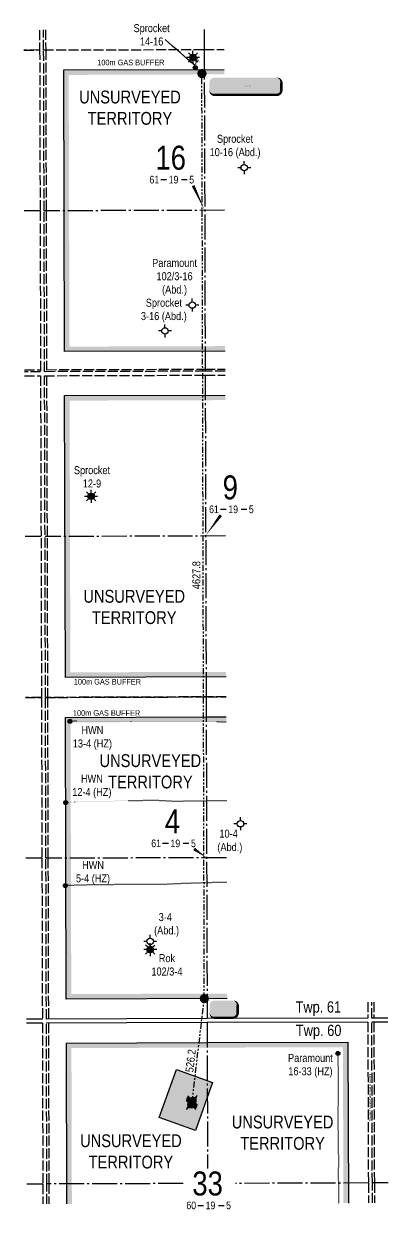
# Model space of a CAD drawing. Extents: x 498152 to 532124, y 6001603 to 6015154.
# Drawn here: x 520665 to 522489, y 6001603 to 6007531 of the extents above; entities that cross this region are included whole.
import ezdxf
from ezdxf.enums import TextEntityAlignment as Align

# ---------------------------------------------------------------- set-up
doc = ezdxf.new("R2018")
doc.units = 0
doc.header["$LTSCALE"] = 5
doc.header["$PDSIZE"] = 0.5
for name, pattern in [('foc-DOT', [1, 0.2, -0.8]), ('foc-DRILLPATH', [14.75, 6, -1.75, 1.75, -1.75, 1.75, -1.75]), ('foc-QUARTERLINE', [33, 25, -3, 2, -3]), ('foc-UNSURVEYED', [12.5, 10, -2.5])]:
    doc.linetypes.add(name, pattern=pattern)
for name, color, linetype in [('10', 1, 'Continuous'), ('9', 3, 'Continuous'), ('ABADATA-DRILL', 8, 'foc-DOT'), ('ABADATA-DRILL-T', 8, 'Continuous'), ('AS-TARGET-GAS', 182, 'Continuous'), ('AS-TARGET-GAS-H', 181, 'Continuous'), ('CG-NOTES', 7, 'Continuous'), ('D-TXT', 6, 'Continuous'), ('DRILL-T', 8, 'Continuous'), ('L-BD', 7, 'Continuous'), ('L-BD1', 253, 'Continuous'), ('L-MON', 1, 'Continuous'), ('L-ROAD-T', 7, 'Continuous'), ('L-SEC', 7, 'Continuous'), ('L-SECLBL', 7, 'Continuous'), ('L-SECQ', 8, 'foc-QUARTERLINE'), ('L-UNS-T', 3, 'Continuous'), ('L-USEC', 7, 'foc-UNSURVEYED'), ('locations_e80bf27b-a3a9-4', 7, 'Continuous'), ('P-PDRILLPATH', 12, 'foc-DRILLPATH'), ('P-PROPOSED', 10, 'Continuous'), ('P-PROPOSED-H', 21, 'Continuous')]:
    doc.layers.add(name, color=color, linetype=linetype)
doc.styles.add('80CG', font='ARIALN.TTF', dxfattribs={"height": 10})
doc.styles.add('80L', font='ARIALN.TTF', dxfattribs={"height": 10})
doc.styles.add('SIMPLEX', font='ARIALN.TTF')
doc.styles.get("Standard").update_dxf_attribs({"font": 'ARIALN.TTF'})
doc.dimstyles.new('Compass 5 000', dxfattribs={"dimscale": 5, "dimtxt": 9, "dimasz": 2, "dimexe": 0.2, "dimexo": 0.0625, "dimgap": 0.5, "dimtad": 0, "dimtih": 1, "dimtoh": 1, "dimzin": 0, "dimdsep": 46, "dimtxsty": '80CG', "dimcen": 0.1, "dimse1": 1, "dimse2": 1, "dimclrd": 256, "dimclrt": 256, "dimaunit": 1, "dimadec": 4, "dimazin": 0, "dimtfac": 0.06, "dimtofl": 0, "dimtmove": 0, "dimatfit": 1, "dimfxl": 0.2, "dimtolj": 1, "dimtzin": 0, "dimlwd": -1, "dimarcsym": 0})

# ---------------------------------------------------------------- blocks, each defined once
blk = doc.blocks.new('L-SECLBL')
at = {"layer": '9', "color": 7}
for p, q in [((-5.1, -27.8), (-12.3, -27.8)), ((20.7, -27.8), (13.5, -27.8))]:
    blk.add_line(p, q, dxfattribs=at)
at = {"layer": '10', "color": 2, "style": 'SIMPLEX'}
blk.add_attdef('SEC', text='', height=30, dxfattribs=at).set_placement((0, 0), align=Align.MIDDLE)
at = {"layer": '10', "color": 5, "style": '80L'}
blk.add_attdef('TWP', text='', height=9.5, dxfattribs=at).set_placement((-14.4, -27.4), align=Align.MIDDLE_RIGHT)
blk.add_attdef('RGE', text='', height=9.5, dxfattribs=at).set_placement((3.6, -27.4), align=Align.MIDDLE_CENTER)
blk.add_attdef('MER', text='', height=9.5, dxfattribs=at).set_placement((23.2, -27.4), align=Align.MIDDLE_LEFT)
blk = doc.blocks.new('plbh')
at = {"layer": 'L-MON'}
h = blk.add_hatch(color=255, dxfattribs=at)
h.dxf.hatch_style = 1
edge = h.paths.add_edge_path()
edge.add_arc((0, 0), 1.16, 0, 360)
h = blk.add_hatch(color=256, dxfattribs=at)
h.dxf.hatch_style = 1
h.paths.add_polyline_path([(-0.96, 0, 1), (0.96, 0, 1)])
h.paths.add_polyline_path([(0.91, 0, -1), (-0.91, 0, -1)], flags=16)
h.paths.add_polyline_path([(0.45, 0, -1), (-0.45, 0, -1)], flags=0)
h = blk.add_hatch(color=256, dxfattribs=at)
h.dxf.hatch_style = 1
h.paths.add_polyline_path([(-0.45, 0, 1), (0.45, 0, 1)])
h.paths.add_polyline_path([(0.4, 0, -1), (-0.4, 0, -1)], flags=16)
at = {"layer": 'L-MON', "color": 240}
for radius in [0.96, 0.91, 0.45, 0.4]:
    blk.add_circle((0, 0), radius, dxfattribs=at)
blk = doc.blocks.new('BH-Existing')
at = {"layer": 'ABADATA-DRILL-T'}
h = blk.add_hatch(color=256, dxfattribs=at)
h.dxf.hatch_style = 1
edge = h.paths.add_edge_path()
edge.add_arc((0, 0), 0.5, 0, 360)
blk.add_circle((0, 0), 0.5, dxfattribs=at)
blk = doc.blocks.new('GAS')
h = blk.add_hatch(color=255)
h.dxf.hatch_style = 1
edge = h.paths.add_edge_path()
edge.add_arc((0, 0), 0.9, 0, 360)
for p, q in [((-0.81, 0), (-1.62, 0)), ((-0.57, 0.57), (-1.14, 1.14)), ((0, 0.81), (0, 1.62)), ((0.57, 0.57), (1.14, 1.14)), ((1.62, 0), (0.81, 0)), ((-0.57, -0.57), (-1.14, -1.14)), ((0, -0.81), (0, -1.62)), ((1.14, -1.14), (0.57, -0.57))]:
    blk.add_line(p, q)
blk.add_circle((0, 0), 0.8)
blk = doc.blocks.new('GABD')
for p, q in [((-0.81, 0), (-1.62, 0)), ((0, 0.81), (0, 1.62)), ((1.62, 0), (0.81, 0)), ((0, -0.81), (0, -1.62))]:
    blk.add_line(p, q)
blk.add_circle((0, 0), 0.8)
blk = doc.blocks.new('LABEL_ROAD_THEORETIC')
at = {"layer": 'L-ROAD-T', "style": '80L'}
blk.add_text('Theoretic Government Road Allowance', height=10, dxfattribs=at).set_placement((0, 0), align=Align.MIDDLE_CENTER)
blk = doc.blocks.new('*U60')
h = blk.add_hatch(color=255)
edge = h.paths.add_edge_path()
edge.add_line((-11.5, -11.5), (11.5, -11.5))
edge.add_arc((11.5, -5.5), 6, 270, 360)
edge.add_line((17.5, -5.5), (17.5, 4))
edge.add_arc((11.5, 4), 6, 0, 90)
edge.add_line((11.5, 10), (-11.5, 10))
edge.add_arc((-11.5, 4), 6, 90, 180)
edge.add_line((-17.5, 4), (-17.5, -5.5))
edge.add_arc((-11.5, -5.5), 6, 180, 270)
at = {"color": 14, "flags": 128}
blk.add_lwpolyline([(-11.5, -11.5, 3, 3, 0), (11.5, -11.5, 3, 3, 0.414214), (17.5, -5.5, 3, 3, 0), (17.5, 4, 3, 0, 0.414214), (11.5, 10, 0, 0, 0), (-11.5, 10, 0, 0, 0.414214), (-17.5, 4, 0, 0, 0), (-17.5, -5.5, 0, 3, 0.414214)], format="xyseb", close=True, dxfattribs=at)
at = {"color": 14, "lineweight": 30, "flags": 104}
blk.add_attdef('ENTER_TEXT', text='', height=10, dxfattribs=at).set_placement((0, 0), align=Align.MIDDLE_CENTER)
blk = doc.blocks.new('*U64')
h = blk.add_hatch(color=255)
edge = h.paths.add_edge_path()
edge.add_line((-39, -11.5), (39, -11.5))
edge.add_arc((39, -5.5), 6, 270, 360)
edge.add_line((45, -5.5), (45, 4))
edge.add_arc((39, 4), 6, 0, 90)
edge.add_line((39, 10), (-39, 10))
edge.add_arc((-39, 4), 6, 90, 180)
edge.add_line((-45, 4), (-45, -5.5))
edge.add_arc((-39, -5.5), 6, 180, 270)
at = {"color": 14, "flags": 128}
blk.add_lwpolyline([(-39, -11.5, 3, 3, 0), (39, -11.5, 3, 3, 0.414214), (45, -5.5, 3, 3, 0), (45, 4, 3, 0, 0.414214), (39, 10, 0, 0, 0), (-39, 10, 0, 0, 0.414214), (-45, 4, 0, 0, 0), (-45, -5.5, 0, 3, 0.414214)], format="xyseb", close=True, dxfattribs=at)
at = {"color": 14, "lineweight": 30, "flags": 104}
blk.add_attdef('ENTER_TEXT', text='', height=10, dxfattribs=at).set_placement((0, 0), align=Align.MIDDLE_CENTER)
blk = doc.blocks.new('WC')
at = {"layer": 'L-MON'}
h = blk.add_hatch(color=255, dxfattribs=at)
h.dxf.hatch_style = 1
edge = h.paths.add_edge_path()
edge.add_arc((0, 0), 0.9, 0, 360)
at = {"layer": 'L-MON', "color": 240, "flags": 128}
for points in [[(-0.62, 0.5), (-1.23, 1.12)], [(0.52, 0.61), (1.13, 1.21)], [(-1.18, -1.18), (-0.56, -0.57)], [(1.16, -1.18), (0.56, -0.57)]]:
    blk.add_lwpolyline(points, dxfattribs=at)
at = {"layer": 'L-MON', "color": 240}
for radius in [0.8, 0.373]:
    blk.add_circle((0, 0), radius, dxfattribs=at)

msp = doc.modelspace()

# ---------------------------------------------------------------- hatches: boundary and pattern name
at = {"layer": 'AS-TARGET-GAS-H'}
h = msp.add_hatch(color=256, dxfattribs=at)
h.dxf.hatch_style = 1
h.paths.add_polyline_path([(521672.222, 6005919.119), (520893.568, 6005916.654), (520889.748, 6007275.271), (521668.161, 6007277.736), (521668.086, 6007302.722), (520864.691, 6007300.178), (520868.652, 6005891.589), (521672.296, 6005894.133)])
h = msp.add_hatch(color=256, dxfattribs=at)
h.dxf.hatch_style = 1
h.paths.add_polyline_path([(521677.089, 6004290.536), (520898.148, 6004288.07), (520894.327, 6005646.687), (521673.029, 6005649.152), (521672.954, 6005674.138), (520869.271, 6005671.594), (520873.232, 6004263.005), (521677.164, 6004265.55)])
h = msp.add_hatch(color=256, dxfattribs=at)
h.dxf.hatch_style = 1
h.paths.add_polyline_path([(521681.897, 6002682.059), (520902.67, 6002679.592), (520898.85, 6004038.209), (521677.836, 6004040.675), (521677.761, 6004065.661), (520873.794, 6004063.116), (520877.755, 6002654.527), (521681.972, 6002657.073)])
h = msp.add_hatch(color=256, dxfattribs=at)
h.dxf.hatch_style = 1
h.paths.add_polyline_path([(522264.556, 6001634.674), (522289.542, 6001634.753), (522286.996, 6002438.991), (521582.702, 6002436.761), (520878.373, 6002434.531), (520880.635, 6001630.292), (520905.621, 6001630.371), (520903.43, 6002409.624), (521582.781, 6002411.775), (522262.089, 6002413.926)])
at = {"layer": 'P-PROPOSED-H'}
h = msp.add_hatch(color=256, dxfattribs=at)
h.dxf.hatch_style = 1
h.paths.add_polyline_path([(521429.614, 6002302.525), (521609.984, 6002237.561), (521523.612, 6001997.723), (521343.241, 6002062.687)])

# ---------------------------------------------------------------- linework, layer by layer
at = {"layer": 'ABADATA-DRILL', "flags": 128}
for points in [[(521511.702, 6007362.452), (521511.702, 6007362.452), (521511.742, 6007362.442), (521512.052, 6007362.303), (521512.493, 6007361.994), (521513.215, 6007361.467), (521513.916, 6007361.029), (521514.407, 6007360.66), (521515.009, 6007360.112), (521515.761, 6007359.434), (521517.405, 6007358.009), (521519.751, 6007356.116), (521521.615, 6007354.672), (521525.173, 6007352.212), (521530.582, 6007348.908), (521534.669, 6007346.58), (521536.182, 6007345.745), (521536.823, 6007345.367), (521537.985, 6007344.54), (521538.948, 6007343.693), (521539.72, 6007342.895), (521540.312, 6007342.227), (521541.266, 6007341.16), (521542.018, 6007340.442), (521542.709, 6007339.914), (521543.391, 6007339.416), (521543.962, 6007338.968), (521544.233, 6007338.599), (521544.254, 6007338.299), (521544.164, 6007338.189), (521544.114, 6007338.268), (521544.134, 6007338.479), (521544.203, 6007338.759), (521544.442, 6007339.139), (521544.531, 6007339.21), (521544.541, 6007339.23), (521544.481, 6007339.41), (521544.229, 6007339.949), (521543.686, 6007341.037), (521542.942, 6007342.405), (521542.39, 6007342.873), (521541.549, 6007343.431), (521540.716, 6007344.368), (521539.882, 6007345.776), (521539.289, 6007346.574), (521538.619, 6007346.872), (521538.139, 6007346.881), (521537.818, 6007346.95), (521537.907, 6007347.46), (521538.075, 6007348.111), (521538.102, 6007348.981), (521537.859, 6007350.06), (521537.124, 6007351.918), (521535.887, 6007354.114), (521534.329, 6007356.649), (521533.495, 6007358.057), (521532.993, 6007358.846), (521532.771, 6007359.395), (521532.699, 6007360.195), (521532.738, 6007360.545), (521532.767, 6007360.975), (521532.736, 6007361.055), (521532.496, 6007361.084), (521532.256, 6007361.023), (521531.517, 6007360.861), (521531.057, 6007360.77), (521530.577, 6007360.638), (521530.118, 6007360.437), (521529.709, 6007360.156), (521529.35, 6007359.735), (521529.072, 6007359.174), (521528.874, 6007358.473), (521528.706, 6007357.693), (521528.549, 6007356.852), (521528.226, 6007354.471), (521528.12, 6007353.061), (521527.974, 6007351.721), (521527.659, 6007350.21), (521527.293, 6007348.579), (521526.949, 6007346.807), (521526.467, 6007344.076), (521526.222, 6007342.175), (521526.068, 6007340.355), (521525.973, 6007338.735), (521525.77, 6007336.164), (521525.188, 6007333.572), (521524.683, 6007331.991), (521524.437, 6007330.63), (521524.439, 6007330.05), (521524.502, 6007328.92), (521524.546, 6007327.7), (521524.499, 6007326.43), (521524.423, 6007325.18), (521524.337, 6007323.969), (521524.23, 6007322.829), (521524.163, 6007321.709), (521524.087, 6007320.639), (521524.048, 6007320.149), (521524.019, 6007319.669), (521523.981, 6007319.168), (521523.953, 6007318.598), (521523.945, 6007317.988), (521523.918, 6007316.708), (521523.892, 6007315.528), (521523.885, 6007314.518), (521523.897, 6007313.698), (521523.86, 6007312.778), (521523.792, 6007312.148), (521523.574, 6007311.577), (521523.065, 6007311.086)], [(521677.841, 6004039.001), (521674.069, 6004039.084), (521664.538, 6004039.253), (521654.928, 6004039.483), (521645.317, 6004039.742), (521635.746, 6004040.061), (521626.214, 6004040.551), (521616.692, 6004041.08), (521607.131, 6004041.4), (521597.501, 6004041.519), (521588.01, 6004041.569), (521578.5, 6004041.618), (521569.01, 6004041.648), (521559.42, 6004041.617), (521549.94, 6004041.557), (521540.35, 6004041.606), (521530.87, 6004041.776), (521521.379, 6004041.886), (521511.729, 6004041.995), (521502.228, 6004042.164), (521492.718, 6004042.334), (521483.197, 6004042.533), (521473.466, 6004042.772), (521463.865, 6004042.952), (521454.345, 6004043.071), (521444.814, 6004043.251), (521435.214, 6004043.49), (521425.513, 6004043.579), (521416.024, 6004043.489), (521406.524, 6004043.398), (521396.964, 6004043.308), (521387.465, 6004043.077), (521377.955, 6004042.837), (521368.446, 6004042.726), (521358.826, 6004042.606), (521349.336, 6004042.555), (521339.816, 6004042.495), (521330.297, 6004042.405), (521320.687, 6004042.344), (521311.187, 6004042.284), (521301.697, 6004042.193), (521292.177, 6004042.103), (521282.508, 6004042.012), (521272.888, 6004041.901), (521263.378, 6004041.791), (521253.868, 6004041.7), (521244.359, 6004041.63), (521234.729, 6004041.549), (521225.199, 6004041.458), (521215.569, 6004041.428), (521206.059, 6004041.457), (521196.449, 6004041.567), (521186.908, 6004041.646), (521177.428, 6004041.716), (521167.888, 6004041.795), (521158.267, 6004041.885), (521148.537, 6004042.003), (521139.016, 6004042.153), (521129.476, 6004042.323), (521119.755, 6004042.491), (521110.064, 6004042.7), (521100.434, 6004042.9), (521090.913, 6004043.009), (521081.403, 6004043.039), (521071.783, 6004042.988), (521062.254, 6004042.928), (521052.744, 6004042.837), (521043.274, 6004042.637), (521033.765, 6004042.466), (521024.295, 6004042.406), (521014.815, 6004042.356), (521005.315, 6004042.246), (520995.786, 6004042.185), (520986.275, 6004042.305), (520976.784, 6004042.544), (520967.254, 6004042.714), (520957.723, 6004042.893), (520948.232, 6004043.093), (520938.712, 6004043.263), (520929.222, 6004043.292), (520919.672, 6004043.262), (520910.202, 6004043.261), (520896.212, 6004043.167)], [(521679.018, 6003645.286), (521670.02, 6003645.33), (521651.34, 6003645.42), (521632.6, 6003645.51), (521613.859, 6003645.52), (521595.12, 6003645.301), (521576.311, 6003644.85), (521557.552, 6003644.631), (521538.822, 6003644.581), (521520.103, 6003644.351), (521501.333, 6003644.081), (521482.584, 6003643.741), (521463.846, 6003643.281), (521445.117, 6003642.812), (521426.348, 6003642.592), (521407.596, 6003643.042), (521388.893, 6003644.072), (521370.169, 6003645.162), (521351.496, 6003646.103), (521332.754, 6003646.813), (521314.023, 6003647.163), (521295.263, 6003647.153), (521276.503, 6003646.864), (521257.775, 6003646.484), (521239.046, 6003646.064), (521220.306, 6003645.874), (521201.556, 6003645.924), (521182.836, 6003645.964), (521164.086, 6003645.955), (521145.346, 6003645.685), (521126.598, 6003645.225), (521107.91, 6003644.565), (521089.152, 6003643.995), (521070.403, 6003643.636), (521051.663, 6003643.406), (521032.934, 6003643.036), (521014.217, 6003642.306), (520995.459, 6003641.616), (520976.71, 6003641.337), (520957.96, 6003641.157), (520939.211, 6003640.687), (520920.494, 6003639.927), (520901.767, 6003638.907), (520893.629, 6003638.381), (520874.713, 6003636.991)], [(521680.238, 6003237.094), (521670.048, 6003237.129), (521660.288, 6003237.358), (521650.497, 6003237.566), (521631.057, 6003237.474), (521621.338, 6003237.153), (521611.669, 6003236.782), (521592.251, 6003236.049), (521572.783, 6003235.477), (521553.285, 6003234.944), (521533.877, 6003234.262), (521514.369, 6003233.539), (521494.861, 6003232.976), (521475.393, 6003232.384), (521455.945, 6003231.671), (521436.597, 6003230.949), (521417.07, 6003230.047), (521397.753, 6003228.925), (521378.256, 6003228.082), (521358.716, 6003227.899), (521339.206, 6003227.996), (521319.836, 6003228.084), (521300.345, 6003228.152), (521280.845, 6003228.129), (521261.405, 6003228.067), (521242.055, 6003228.004), (521222.596, 6003227.852), (521203.107, 6003227.599), (521183.707, 6003227.437), (521164.207, 6003227.244), (521144.968, 6003227.063), (521125.579, 6003226.79), (521106.12, 6003226.248), (521086.612, 6003225.635), (521067.203, 6003225.403), (521057.582, 6003225.492), (521047.812, 6003225.61), (521028.392, 6003225.658), (521008.882, 6003225.475), (520989.504, 6003225.073), (520970.025, 6003224.471), (520950.507, 6003223.918), (520931.018, 6003223.525), (520911.47, 6003223.053), (520892.251, 6003222.531), (520873.273, 6003222.05)], [(522241.43, 6001634.6), (522241.516, 6001641.497), (522241.647, 6001651.097), (522241.747, 6001660.688), (522241.767, 6001670.278), (522241.748, 6001679.848), (522241.708, 6001689.438), (522241.599, 6001698.997), (522241.469, 6001708.587), (522241.309, 6001718.177), (522241.13, 6001727.736), (522240.92, 6001737.306), (522240.67, 6001746.905), (522240.481, 6001756.474), (522240.381, 6001766.014), (522240.372, 6001775.634), (522240.442, 6001785.244), (522240.502, 6001794.855), (522240.593, 6001804.445), (522240.723, 6001814.065), (522240.833, 6001823.656), (522240.874, 6001833.246), (522240.834, 6001842.906), (522240.784, 6001852.476), (522240.755, 6001862.046), (522240.725, 6001871.546), (522240.685, 6001881.206), (522240.666, 6001890.786), (522240.646, 6001900.345), (522240.576, 6001909.955), (522240.467, 6001919.545), (522240.367, 6001929.195), (522240.237, 6001938.794), (522240.097, 6001948.444), (522239.928, 6001958.064), (522239.738, 6001967.643), (522239.488, 6001977.302), (522239.238, 6001986.952), (522238.999, 6001996.591), (522238.809, 6002006.2), (522238.759, 6002015.79), (522238.71, 6002025.4), (522238.62, 6002034.99), (522238.46, 6002044.529), (522238.341, 6002054.139), (522238.331, 6002063.739), (522238.391, 6002073.309), (522238.462, 6002082.94), (522238.532, 6002092.52), (522238.613, 6002102.08), (522238.753, 6002111.681), (522238.953, 6002121.271), (522239.144, 6002130.882), (522239.314, 6002140.352), (522239.515, 6002149.933), (522239.725, 6002159.524), (522239.926, 6002169.044), (522240.136, 6002178.695), (522240.286, 6002188.236), (522240.426, 6002197.906), (522240.567, 6002207.467), (522240.657, 6002217.077), (522240.687, 6002226.657), (522240.668, 6002236.267), (522240.648, 6002245.877), (522240.598, 6002255.487), (522240.469, 6002265.047), (522240.259, 6002274.566), (522240.04, 6002284.185), (522239.81, 6002293.755), (522239.55, 6002303.344), (522239.281, 6002312.933), (522238.981, 6002322.492), (522238.651, 6002332.091), (522238.302, 6002341.66), (522237.972, 6002351.269), (522237.653, 6002360.848), (522237.434, 6002366.758), (522236.825, 6002382.746)]]:
    msp.add_lwpolyline(points, dxfattribs=at)
at = {"layer": 'AS-TARGET-GAS', "flags": 128}
for points in [[(521672.296, 6005894.133), (520868.652, 6005891.589), (520864.691, 6007300.178), (521668.086, 6007302.722)], [(521677.164, 6004265.55), (520873.232, 6004263.005), (520869.271, 6005671.594), (521672.954, 6005674.138)], [(521681.972, 6002657.073), (520877.755, 6002654.527), (520875.774, 6003358.786), (520873.794, 6004063.116), (521577.835, 6004065.345), (521677.761, 6004065.661)], [(520880.635, 6001630.292), (520878.373, 6002434.531), (521582.702, 6002436.761), (522286.996, 6002438.991), (522289.542, 6001634.753)]]:
    msp.add_lwpolyline(points, dxfattribs=at)
at = {"layer": 'L-SEC'}
for p, q in [((520757.985, 6002554.202), (520678.147, 6002553.949)), ((520758.042, 6002534.096), (520678.203, 6002533.843)), ((521582.326, 6002556.812), (520778.091, 6002554.266)), ((521582.386, 6002536.706), (520778.148, 6002534.16)), ((522386.561, 6002559.358), (521582.326, 6002556.812)), ((522386.624, 6002539.252), (521582.386, 6002536.706)), ((522486.505, 6002559.674), (522406.667, 6002559.421)), ((522486.569, 6002539.568), (522406.73, 6002539.315))]:
    msp.add_line(p, q, dxfattribs=at)
at = {"layer": 'L-SECLBL', "flags": 128}
for points in [[(521570.247, 6006598.111, 0, 14.992, 0), (521512.286, 6006721.894, 0, 0, 0)], [(521573.94, 6004970.766, 0, 14.992, 0), (521650.613, 6005073.737, 0, 0, 0)], [(521579.922, 6003361.05, 0, 14.992, 0), (521517.108, 6003405.377, 0, 0, 0)]]:
    msp.add_lwpolyline(points, format="xyseb", dxfattribs=at)
at = {"layer": 'L-SECQ'}
for p, q in [((521567.544, 6007502.294), (521567.843, 6007402.35)), ((521567.843, 6007402.35), (521572.651, 6005793.872)), ((520746.621, 6006595.504), (520666.783, 6006595.251)), ((521670.191, 6006598.428), (520766.727, 6006595.567)), ((521572.711, 6005773.766), (521577.518, 6004165.289)), ((520751.201, 6004966.919), (520671.362, 6004966.667)), ((521675.059, 6004969.844), (520771.307, 6004966.983)), ((521577.518, 6004165.289), (521582.326, 6002556.812)), ((520755.724, 6003358.441), (520675.885, 6003358.188)), ((521679.867, 6003361.367), (520775.83, 6003358.505)), ((521582.386, 6002536.706), (521584.566, 6001807.282)), ((520760.303, 6001729.857), (520680.465, 6001729.604)), ((521461.942, 6001732.078), (520780.409, 6001729.92)), ((522389.17, 6001735.014), (521724.318, 6001732.909)), ((522489.115, 6001735.33), (522409.276, 6001735.077))]:
    msp.add_line(p, q, dxfattribs=at)
at = {"layer": 'L-USEC'}
for p, q in [((520744.079, 6007499.687), (520744.36, 6007399.743)), ((520764.466, 6007399.806), (520764.185, 6007499.751)), ((520774.242, 6007499.772), (520774.523, 6007399.827)), ((520664.522, 6007399.49), (520744.36, 6007399.743)), ((520744.36, 6007399.743), (520664.522, 6007399.49)), ((520744.36, 6007399.743), (520746.621, 6006595.504)), ((520764.466, 6007399.806), (521567.843, 6007402.35)), ((520766.727, 6006595.567), (520764.466, 6007399.806)), ((520774.523, 6007399.827), (520776.785, 6006595.599)), ((521567.843, 6007402.35), (521667.788, 6007402.666)), ((520746.621, 6006595.504), (520748.883, 6005791.264)), ((520768.989, 6005791.328), (520766.727, 6006595.567)), ((520776.785, 6006595.599), (520779.018, 6005801.417)), ((520669.005, 6005801.069), (520748.844, 6005801.322)), ((520768.95, 6005801.385), (520768.961, 6005801.385)), ((521572.651, 6005793.872), (520768.989, 6005791.328)), ((520779.018, 6005801.417), (521572.621, 6005803.93)), ((521572.621, 6005803.93), (521672.565, 6005804.246)), ((521672.595, 6005794.189), (521572.651, 6005793.872)), ((520748.883, 6005791.264), (520669.044, 6005791.012)), ((520669.101, 6005770.906), (520748.939, 6005771.158)), ((520748.939, 6005771.158), (520753.462, 6004162.68)), ((520769.045, 6005771.222), (521572.711, 6005773.766)), ((520773.568, 6004162.744), (520769.045, 6005771.222)), ((520779.046, 6005791.36), (520779.046, 6005791.349)), ((520779.103, 6005771.243), (520783.626, 6004162.765)), ((521572.711, 6005773.766), (521672.655, 6005774.083)), ((520673.624, 6004162.427), (520753.462, 6004162.68)), ((520753.462, 6004162.68), (520673.624, 6004162.427)), ((520753.462, 6004162.68), (520755.724, 6003358.441)), ((520773.568, 6004162.744), (521677.463, 6004165.605)), ((521677.463, 6004165.605), (520773.568, 6004162.744)), ((520775.83, 6003358.505), (520773.568, 6004162.744)), ((520783.626, 6004162.765), (520785.887, 6003358.537)), ((520755.724, 6003358.441), (520757.985, 6002554.202)), ((520778.091, 6002554.266), (520775.83, 6003358.505)), ((520785.887, 6003358.537), (520788.148, 6002554.297)), ((522386.308, 6002639.196), (522386.561, 6002559.358)), ((522406.667, 6002559.421), (522406.414, 6002639.26)), ((522416.471, 6002639.292), (522416.724, 6002559.453)), ((520758.042, 6002534.096), (520760.303, 6001729.857)), ((520778.063, 6002564.323), (520778.052, 6002564.323)), ((520780.409, 6001729.92), (520778.148, 6002534.16)), ((520788.148, 6002554.297), (520788.148, 6002554.287)), ((520788.205, 6002534.181), (520790.466, 6001729.952)), ((522386.624, 6002539.252), (522389.17, 6001735.014)), ((522409.276, 6001735.077), (522406.73, 6002539.315)), ((522416.787, 6002539.347), (522419.334, 6001735.109)), ((520760.303, 6001729.857), (520760.584, 6001629.912)), ((520780.69, 6001629.976), (520780.409, 6001729.92)), ((520790.466, 6001729.952), (520790.747, 6001630.008)), ((522389.17, 6001735.014), (522389.487, 6001635.069)), ((522409.593, 6001635.133), (522409.276, 6001735.077)), ((522419.334, 6001735.109), (522419.65, 6001635.165))]:
    msp.add_line(p, q, dxfattribs=at)
at = {"layer": 'locations_e80bf27b-a3a9-4'}
msp.add_point((521523.053, 6007311.081), dxfattribs=at)
at = {"layer": 'P-PDRILLPATH', "flags": 128}
for points in [[(521568.299, 6002656.713), (521556.33, 6007281.921)], [(521507.406, 6002139.216), (521568.299, 6002656.713)]]:
    msp.add_lwpolyline(points, dxfattribs=at)
at = {"layer": 'P-PROPOSED'}
msp.add_lwpolyline([(521429.479, 6002302.566), (521609.85, 6002237.602), (521523.477, 6001997.764), (521343.107, 6002062.729)], close=True, dxfattribs=at)

# ---------------------------------------------------------------- block references
at = {"layer": 'ABADATA-DRILL-T', "xscale": 19.99999999999987, "yscale": 19.99999999999987, "zscale": 19.99999999999987}
for p in [(521523.065, 6007311.086), (520896.212, 6004043.167), (520874.741, 6003636.967), (520873.247, 6003222.053), (522236.825, 6002382.746)]:
    msp.add_blockref('BH-Existing', p, dxfattribs=at)
at = {"layer": 'CG-NOTES'}
ref = msp.add_blockref('*U64', (521774.048, 6007221.193), dxfattribs=dict(at, xscale=3.997797559999977, yscale=3.997797559999977, zscale=3.997797559999977))
lines = msp.add_mtext('BOTTOM HOLE', dxfattribs={"layer": '0', "color": 14, "insert": (521774.048, 6007221.193), "char_height": 2.5, "attachment_point": 1})
ref.add_attrib('ENTER_TEXT', '', (521774.048, 6007221.193), dxfattribs={"flags": 104}).embed_mtext(lines)
ref = msp.add_blockref('*U60', (521665.36, 6002607.075), dxfattribs=dict(at, xscale=3.997797559999977, yscale=3.997797559999977, zscale=3.997797559999977))
lines = msp.add_mtext('HEEL', dxfattribs={"layer": '0', "color": 14, "insert": (521665.36, 6002607.075), "char_height": 2.5, "attachment_point": 1})
ref.add_attrib('ENTER_TEXT', '', (521665.36, 6002607.075), dxfattribs={"flags": 104}).embed_mtext(lines)
at = {"layer": 'DRILL-T', "linetype": 'Continuous', "xscale": 19.99999999999987, "yscale": 19.99999999999987, "zscale": 19.99999999999987}
for name, p in [('GAS', (521511.702, 6007362.452)), ('GABD', (521768.195, 6006811.342)), ('GABD', (521508.097, 6006124.269)), ('GABD', (521371.33, 6005995.129)), ('GAS', (521001.972, 6005168.015)), ('GAS', (521001.972, 6005168.015)), ('GABD', (521749.021, 6003530.935)), ('GABD', (521297.301, 6002942.885)), ('GAS', (521297.616, 6002901.94))]:
    msp.add_blockref(name, p, dxfattribs=at)
at = {"layer": 'L-BD1', "xscale": 0.99944939, "yscale": 0.99944939, "zscale": 0.99944939, "rotation": 90.16110963919294}
msp.add_blockref('LABEL_ROAD_THEORETIC', (522397.231, 6002162.216), dxfattribs=at)
at = {"layer": 'L-MON'}
for name, p, xscale, yscale, zscale in [('plbh', (521556.33, 6007281.921), 19.98898779999987, 19.98898779999987, 19.98898779999987), ('WC', (521502.406, 6002125.338), 19.98898779999992, 19.98898779999992, 19.98898779999992), ('WC', (521504.073, 6002129.964), 19.98898779999992, 19.98898779999992, 19.98898779999992), ('WC', (521505.74, 6002134.59), 19.98898779999992, 19.98898779999992, 19.98898779999992), ('WC', (521507.406, 6002139.216), 19.98898779999992, 19.98898779999992, 19.98898779999992), ('WC', (521509.073, 6002143.843), 19.98898779999992, 19.98898779999992, 19.98898779999992), ('WC', (521510.74, 6002148.469), 19.98898779999992, 19.98898779999992, 19.98898779999992)]:
    msp.add_blockref(name, p, dxfattribs=dict(at, xscale=xscale, yscale=yscale, zscale=zscale))
at = {"layer": 'L-MON', "linetype": 'Continuous', "xscale": 19.99999999999987, "yscale": 19.99999999999987, "zscale": 19.99999999999987}
msp.add_blockref('plbh', (521568.299, 6002656.713), dxfattribs=at)
at = {"layer": 'L-SECLBL', "xscale": 3.999999999999967, "yscale": 3.999999999999967, "zscale": 3.999999999999967}
for p, values in [((521400.096, 6006861.226), {'SEC': '16', 'TWP': '61', 'RGE': '19', 'MER': '5'}), ((521698.406, 6005212.92), {'SEC': '9', 'TWP': '61', 'RGE': '19', 'MER': '5'}), ((521408.94, 6003542.725), {'SEC': '4', 'TWP': '61', 'RGE': '19', 'MER': '5'}), ((521584.79, 6001732.467), {'SEC': '33', 'TWP': '60', 'RGE': '19', 'MER': '5'})]:
    msp.add_blockref('L-SECLBL', p, dxfattribs=at).add_auto_attribs(values)

# ---------------------------------------------------------------- texts
at = {"layer": 'ABADATA-DRILL-T', "attachment_point": 1, "style": '80L'}
for s, width, gutter_width, insert, char_height in [('\\pxqc;Sprocket\\P14-16', 180.87334, 199.89, (521214.198, 6007529.05), 40), ('\\pxqc;Sprocket\\P10-16 (Abd.)', 262.62694, 199.89, (521590.96, 6006975.655), 40), ('\\pxqc;Paramount\\P102/3-16 (Abd.)', 262.62694, 199.89, (521288.219, 6006355.379), 40), ('\\pxqc;Sprocket\\P3-16 (Abd.)', 262.62694, 199.89, (521234.611, 6006156.077), 40), ('\\pxqc;Paramount\\P16-33 (HZ)', 224.02758, 199.78, (521987.425, 6002380.092), 39.97798)]:
    msp.add_mtext_dynamic_manual_height_columns(s, width=width, gutter_width=gutter_width, heights=[0], dxfattribs=dict(at, insert=insert, char_height=char_height))
at = {"layer": 'AS-TARGET-GAS', "char_height": 27.98458, "attachment_point": 1, "style": '80L'}
for insert in [(521032.637, 6007351.303), (520915.362, 6004255.162), (520911.203, 6004098.843)]:
    msp.add_mtext_dynamic_manual_height_columns('100m GAS BUFFER', width=350.35497, gutter_width=189.791, heights=[0], dxfattribs=dict(at, insert=insert))
at = {"layer": 'D-TXT', "color": 3, "char_height": 55.9692, "attachment_point": 1, "style": '80L'}
for s, insert in [('Twp. 61', (522024.947, 6002643.053)), ('Twp. 60', (522026.511, 6002525.81))]:
    msp.add_mtext_dynamic_manual_height_columns(s, width=405.13507, gutter_width=189.791, heights=[0], dxfattribs=dict(at, insert=insert))
at = {"layer": 'DRILL-T', "linetype": 'Continuous', "char_height": 40, "attachment_point": 1, "style": '80L'}
for s, width, gutter_width, insert in [('\\pxqc;Sprocket\\P12-9', 245.52926, 199.89, (520883.58, 6005319.078)), ('\\pxqc,t5;HWN\\P13-4 (HZ)', 193.52667, 199.89, (520911.609, 6004019.122)), ('\\pxqc,t5;HWN\\P12-4 (HZ)', 193.52667, 199.89, (520908.838, 6003776.618)), ('\\pxqc;10-4\\P (Abd.)', 135.05956, 199.89, (521622.329, 6003501.421)), ('\\pxqc,t5;HWN\\P5-4 (HZ)', 193.52667, 199.89, (520914.673, 6003344.732)), ('\\pxqc;3-4\\P (Abd.)', 135.05956, 199.89, (521305.734, 6003084.422)), ('\\pxqc;Rok\\P102/3-4', 56.12813, 49.972, (521353.269, 6002879.038))]:
    msp.add_mtext_dynamic_manual_height_columns(s, width=width, gutter_width=gutter_width, heights=[0], dxfattribs=dict(at, insert=insert))
at = {"layer": 'L-BD', "style": '80L'}
for s, rotation, p in [('4627.8', 90.1483, (521528.624, 6004774.137)), ('526.2', 83.289, (521499.87, 6002345.885))]:
    msp.add_text(s, height=39.978, rotation=rotation, dxfattribs=at).set_placement(p, align=Align.MIDDLE)
at = {"layer": 'L-UNS-T', "color": 3, "char_height": 63.96476, "attachment_point": 5, "style": '80L'}
for insert in [(521196.275, 6007110.858), (521217.579, 6004614.473), (521298.333, 6003792.776), (521959.959, 6001985.954), (521201.125, 6001892.444)]:
    msp.add_mtext_dynamic_manual_height_columns('\\pxqc;UNSURVEYED TERRITORY', width=505.09832, gutter_width=189.791, heights=[0], dxfattribs=dict(at, insert=insert))

# ---------------------------------------------------------------- leaders
at = {"layer": 'ABADATA-DRILL-T', "path_type": 1}
msp.add_leader([(521521.775, 6007322.183), (521371.949, 6007451.815)], dimstyle='Compass 5 000', override={"dimasz": 8, "dimgap": 0.5, "dimtad": 0}, dxfattribs=at)

doc.saveas('drawing.dxf')
